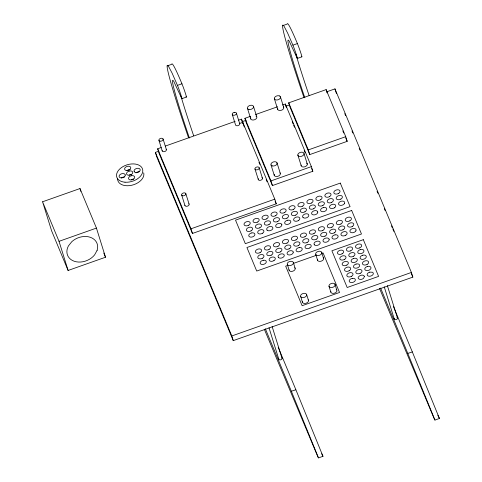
<?xml version="1.0" encoding="UTF-8"?>
<svg xmlns="http://www.w3.org/2000/svg" width="482" height="482" viewBox="0 0 482 482"><rect width="100%" height="100%" fill="white"/><g stroke="black" fill="none" stroke-linecap="round" stroke-linejoin="round"><path stroke-width="0.72" d="M278.21 347.305L295.834 389.631L295.424 389.926L291.345 391.221L265.347 328.772M393.475 306.624L412.285 351.806L411.875 352.101L407.796 353.39L380.593 288.055M129.164 175.056L130.236 174.605A3.175 2.036 -17.3 0 1 131.369 174.418M167.206 65.914L171.7 64.329A95.34 4.344 70.5 0 1 181.943 83.784A7.947 0.361 70.5 0 1 185.468 93.52A7.947 0.361 70.5 0 1 186.022 96.46M282.657 25.691L287.152 24.1A95.34 4.344 70.5 0 1 297.394 43.555A7.947 0.361 70.5 0 1 300.919 53.291A7.947 0.361 70.5 0 1 301.473 56.231M188.528 137.762A95.34 4.344 70.5 0 1 168.616 66.498L172.11 73.137L177.454 85.374L181.943 83.784M303.979 97.533A95.34 4.344 70.5 0 1 284.067 26.275L287.561 32.909L292.905 45.145L297.394 43.555M181.943 98.647L186.432 97.063M297.394 58.424L301.883 56.834M238.662 120.132L241.482 119.138L274.794 199.156L276.246 203.82L192.439 233.463L159.126 153.445L157.674 148.781L161.199 147.534M165.422 146.04L235.144 121.38M282.482 105.016L285.32 104.016L311.378 166.615L312.83 171.279L272.426 185.57L246.362 122.97L244.91 118.307L250.586 116.301M255.544 114.547L277.524 106.775M288.718 102.847L326.127 89.61L345.727 136.683L347.179 141.346L309.763 154.577L290.17 107.51L288.718 102.847L308.311 149.914L309.763 154.577M326.447 91.893L334.966 88.881L411.387 272.451L412.839 277.114L233.258 340.629L156.831 157.054L155.379 152.396L158.927 151.137M241.976 121.765L246.236 120.259M285.989 106.203L289.537 104.943M42.567 201.783L79.982 188.552L96.442 228.088L105.516 257.231L68.101 270.462L51.64 230.926L42.567 201.783L59.027 241.325L68.101 270.462M131.375 179.629L132.478 179.238A3.175 2.036 -17.3 0 1 133.604 179.123M308.311 149.914L345.727 136.683M59.027 241.325L96.442 228.088M244.91 118.307L270.974 180.907L311.378 166.615M157.674 148.781L190.986 228.799L274.794 199.156M287.784 265.407L285.663 266.16L302.124 305.696L339.539 292.466L323.079 252.923L321.669 253.424M293.43 263.413L316.728 255.171M155.379 152.396L231.806 335.966L411.387 272.451M264.335 329.284L318.096 457.334L318.494 457.9L322.982 456.309L295.834 389.631M379.461 288.272L434.547 419.509L434.945 420.075L439.433 418.484L412.285 351.806M439.433 418.484L437.843 415.249M322.982 456.309L321.693 453.743M317.457 259.726A3.175 2.036 -17.3 0 0 318.216 261.009L319.114 261.322A3.175 2.036 -17.3 0 0 322.362 260.593A3.175 2.036 -17.3 0 0 323.603 258.34L321.398 251.857A3.175 2.036 -17.3 0 0 318.512 251.345L317.415 251.737A3.175 2.036 -17.3 0 0 315.824 254.623L317.638 260.449M323.211 257.689L323.603 258.34M254.984 169.007L255.147 169.339A2.187 1.398 -17.3 0 0 257.798 169.622A2.187 1.398 -17.3 0 0 259.135 167.67A2.187 1.398 -17.3 0 0 256.719 167.043L256.189 167.248A2.187 1.398 -17.3 0 0 254.984 169.007L258.412 179.828A2.187 1.398 -17.3 0 0 261.479 179.9A2.187 1.398 -17.3 0 0 261.985 177.677M344.781 113.632L345.642 115.71M351.987 130.947L352.854 133.026M359.198 148.263L360.066 150.342M377.081 191.215L377.942 193.294M384.287 208.531L385.154 210.61M391.498 225.853L392.366 227.932M392.938 229.318L393.806 231.39M411.399 273.649L412.839 277.114M342.853 130.959L343.72 133.038M345.739 137.882L347.179 141.346M292.213 121.747L293.074 123.814M293.646 125.187L294.502 127.254M304.238 150.643L305.1 152.704M311.685 168.525L312.83 171.279M258.961 162.295L259.822 164.374M266.16 179.599L267.028 181.672M275.095 201.054L276.246 203.82M103.787 253.068L105.516 257.231M407.796 353.39L434.945 420.075M291.345 391.221L318.494 457.9M297.864 155.09L298.045 155.59A3.175 2.036 -17.3 0 0 301.774 156.204A3.175 2.036 -17.3 0 0 303.985 153.421A3.175 2.036 -17.3 0 0 300.641 152.312L299.852 152.577A3.175 2.036 -17.3 0 0 297.864 155.09L301.31 166.079A3.175 2.036 -17.3 0 0 305.666 166.417A3.175 2.036 -17.3 0 0 306.727 163.169M334.966 88.881L336.418 93.538M387.359 285.591L397.433 317.933M326.127 89.61L327.17 92.942M384.232 286.808L394.306 319.156M304.022 153.589L307.287 164.079M285.32 104.016L286.356 107.347M280.422 96.798L283.687 107.287M330.821 292.11L329.007 286.278A3.175 2.036 -17.3 0 1 331.273 283.518A3.175 2.036 -17.3 0 1 334.966 284.169L336.966 290.724A3.175 2.036 -17.3 0 1 335.195 292.881L334.092 293.273A3.175 2.036 -17.3 0 1 330.845 291.333M274.433 98.912L277.698 109.408M276.999 162.808L280.265 173.297M253.484 106.323L256.749 116.813M271.011 164.928L274.276 175.418M306.697 294.677L308.516 300.509M270.974 180.907L272.426 185.57M247.495 108.444L250.767 118.934M294.779 267.745A3.175 2.036 -17.3 0 1 293.436 270.932A3.175 2.036 -17.3 0 1 289.206 270.504L287.206 263.949A3.175 2.036 -17.3 0 1 288.977 261.792L290.08 261.401A3.175 2.036 -17.3 0 1 293.351 262.57L295.165 268.396M300.666 296.593A3.175 2.036 -17.3 0 0 304.25 297.394L305.305 296.912A3.175 2.036 -17.3 0 0 305.202 293.381A3.175 2.036 -17.3 0 0 300.539 295.852L302.479 302.419A3.175 2.036 -17.3 0 0 306.07 303.22L307.118 302.744A3.175 2.036 -17.3 0 0 308.185 299.834M259.177 167.784L262.443 178.274M244.266 127.001L242.814 122.344L239.626 123.47A2.187 1.398 -17.3 0 0 239.385 123.175M241.482 119.138L242.934 123.802M272.131 326.537L281.982 358.162M269.004 327.754L278.855 359.379M231.806 335.966L233.258 340.629M185.805 193.607L189.077 204.097M181.69 195.059L184.961 205.549M163.079 139.015L166.344 149.504M190.986 228.799L192.439 233.463M158.958 140.449L162.223 150.938M79.982 188.552L80.868 191.396M334.966 284.169L335.153 284.898A3.175 2.036 -17.3 0 1 333.381 287.055L332.279 287.447A3.175 2.036 -17.3 0 1 329.007 286.278M289.019 269.781L289.206 270.504M302.353 301.678L302.479 302.419M301.13 165.579A3.175 2.036 -17.3 0 1 301.154 165.031M258.25 179.503A2.187 1.398 -17.3 0 1 258.352 178.744M166.139 149.191A2.187 1.398 -17.3 0 1 164.808 151.523A2.187 1.398 -17.3 0 1 162.157 150.577M236.469 113.324A2.187 1.398 -17.3 0 1 235.029 115.035L234.487 115.204A2.187 1.398 -17.3 0 1 232.336 114.614M336.201 289.441A3.175 2.036 -17.3 0 1 336.779 290.001M321.789 252.514A3.175 2.036 -17.3 0 1 319.518 255.273A3.175 2.036 -17.3 0 1 315.824 254.623M293.351 262.57A3.175 2.036 -17.3 0 1 291.086 265.329A3.175 2.036 -17.3 0 1 287.393 264.678M250.773 117.849A3.175 2.036 -17.3 0 0 251.068 119.385L251.556 119.735A3.175 2.036 -17.3 0 0 256.743 117.897L256.852 117.337A3.175 2.036 -17.3 0 0 255.954 116.017M283.38 106.835A3.175 2.036 -17.3 0 1 281.078 110.354A3.175 2.036 -17.3 0 1 277.71 108.323M279.958 172.845A3.175 2.036 -17.3 0 1 277.656 176.364A3.175 2.036 -17.3 0 1 274.288 174.333M143.714 172.833A13.508 8.646 -17.3 0 1 131.676 185.269A13.508 8.646 -17.3 0 1 117.59 178.714M135.978 172.887A3.175 2.036 -17.3 0 1 139.129 171.773M126.965 170.495A3.175 2.036 -17.3 0 1 130.218 169.766M121.217 178.009A3.175 2.036 -17.3 0 1 124.434 177.081M188.866 203.784A2.187 1.398 -17.3 0 1 187.558 206.115A2.187 1.398 -17.3 0 1 184.889 205.193M304.847 97.774A79.452 3.621 70.5 0 1 289.17 41.072L296.538 56.798A7.947 0.361 70.5 0 0 296.683 55.677A7.947 0.361 70.5 0 0 292.905 45.145M309.095 95.478A79.452 3.621 70.5 0 1 295.906 54.171M281.801 357.933A1.687 1.078 -17.3 0 1 280.91 359.741L280.488 359.867A1.687 1.078 -17.3 0 1 278.819 358.813M396.975 317.53A1.687 1.078 -17.3 0 1 396.361 319.512L395.939 319.638A1.687 1.078 -17.3 0 1 394.415 318.289M189.396 138.003A79.452 3.621 70.5 0 1 173.719 81.301L181.087 97.027A7.947 0.361 70.5 0 0 181.232 95.906A7.947 0.361 70.5 0 0 177.454 85.374M193.643 135.707A79.452 3.621 70.5 0 1 181.015 96.334M364.338 276.548L363.627 278.198A3.175 2.036 -17.3 0 1 360.813 279.421L359.265 279.229L358.313 278.451A3.175 2.036 -17.3 0 1 358.427 276.921L360.012 275.577L361.789 275.12A3.175 2.036 -17.3 0 1 364.32 276.451L364.338 276.548M97.111 250.327L94.623 254.864A15.888 12.189 -22.6 0 1 74.258 261.262A15.888 12.189 -22.6 0 1 68.438 245.904L71.818 241.669A15.888 12.189 -22.6 0 1 90.285 237.289A15.888 12.189 -22.6 0 1 97.111 250.327M344.479 203.518L343.865 204.272A3.175 2.036 -17.3 0 1 338.954 204.766L338.569 204.109A3.175 2.036 -17.3 0 1 341.973 201.09A3.175 2.036 -17.3 0 1 344.479 203.518M355.873 230.89L355.258 231.643A3.175 2.036 -17.3 0 1 350.348 232.131L349.962 231.481A3.175 2.036 -17.3 0 1 352.228 228.715L353.366 228.462A3.175 2.036 -17.3 0 1 355.873 230.89M262.545 233.234L261.503 233.722A3.175 2.036 -17.3 0 1 257.87 232.987L257.719 232.252A3.175 2.036 -17.3 0 1 259.569 230.113L260.678 229.745A3.175 2.036 -17.3 0 1 263.515 230.324L263.871 230.986A3.175 2.036 -17.3 0 1 262.545 233.234M298.46 220.527L297.418 221.021A3.175 2.036 -17.3 0 1 293.785 220.286L293.634 219.551A3.175 2.036 -17.3 0 1 295.484 217.412L296.593 217.045A3.175 2.036 -17.3 0 1 299.43 217.617L299.792 218.286A3.175 2.036 -17.3 0 1 298.46 220.527M334.381 207.826L333.339 208.32A3.175 2.036 -17.3 0 1 329.706 207.579L329.549 206.844A3.175 2.036 -17.3 0 1 331.405 204.711L332.508 204.338A3.175 2.036 -17.3 0 1 335.352 204.916L335.707 205.585A3.175 2.036 -17.3 0 1 334.381 207.826M273.939 260.599L272.896 261.093A3.175 2.036 -17.3 0 1 269.263 260.358L269.113 259.623A3.175 2.036 -17.3 0 1 270.962 257.484L272.071 257.117A3.175 2.036 -17.3 0 1 274.909 257.695L275.27 258.358A3.175 2.036 -17.3 0 1 273.939 260.599M309.86 247.899L308.817 248.393A3.175 2.036 -17.3 0 1 305.178 247.652L305.028 246.917A3.175 2.036 -17.3 0 1 306.877 244.784L307.986 244.416A3.175 2.036 -17.3 0 1 310.83 244.989L311.185 245.657A3.175 2.036 -17.3 0 1 309.86 247.899M345.775 235.198L344.732 235.686A3.175 2.036 -17.3 0 1 341.099 234.951L340.943 234.216A3.175 2.036 -17.3 0 1 342.798 232.077L343.907 231.709A3.175 2.036 -17.3 0 1 346.745 232.288L347.1 232.951A3.175 2.036 -17.3 0 1 345.775 235.198M353.529 258.479L352.487 258.967A3.175 2.036 -17.3 0 0 351.288 261.563A3.175 2.036 -17.3 0 0 354.354 262.455L355.463 262.088A3.175 2.036 -17.3 0 0 357.162 259.22A3.175 2.036 -17.3 0 0 353.529 258.479M353.487 256.237L352.426 256.701A3.175 2.036 -17.3 0 1 348.89 255.834A3.175 2.036 -17.3 0 1 350.769 252.984L351.89 252.652A3.175 2.036 -17.3 0 1 354.854 253.653A3.175 2.036 -17.3 0 1 353.487 256.237M129.146 171.104L128.073 171.556A3.175 2.036 -17.3 0 0 126.561 173.773L126.85 174.466A3.175 2.036 -17.3 0 0 129.586 175.177L130.706 174.858A3.175 2.036 -17.3 0 0 132.64 172.02A3.175 2.036 -17.3 0 0 129.146 171.104M248.7 225.215L247.628 225.66A3.175 2.036 -17.3 0 1 244.133 224.751A3.175 2.036 -17.3 0 1 246.067 221.913L247.188 221.587A3.175 2.036 -17.3 0 1 250.116 222.63A3.175 2.036 -17.3 0 1 248.7 225.215M257.677 222.033L256.611 222.485A3.175 2.036 -17.3 0 1 253.098 220.557A3.175 2.036 -17.3 0 1 257.942 218.509A3.175 2.036 -17.3 0 1 257.677 222.033M266.654 218.858L265.588 219.31A3.175 2.036 -17.3 0 1 262.094 218.4A3.175 2.036 -17.3 0 1 264.028 215.562L265.148 215.237A3.175 2.036 -17.3 0 1 268.076 216.279A3.175 2.036 -17.3 0 1 266.654 218.858M275.638 215.683L274.565 216.135A3.175 2.036 -17.3 0 1 271.053 214.207A3.175 2.036 -17.3 0 1 275.903 212.158A3.175 2.036 -17.3 0 1 275.638 215.683M284.615 212.508L283.549 212.96A3.175 2.036 -17.3 0 1 280.048 212.044A3.175 2.036 -17.3 0 1 281.988 209.212L283.109 208.887A3.175 2.036 -17.3 0 1 286.037 209.929A3.175 2.036 -17.3 0 1 284.615 212.508M293.592 209.333L292.526 209.784A3.175 2.036 -17.3 0 1 289.013 207.856A3.175 2.036 -17.3 0 1 293.863 205.808A3.175 2.036 -17.3 0 1 293.592 209.333M302.576 206.157L301.503 206.609A3.175 2.036 -17.3 0 1 298.009 205.694A3.175 2.036 -17.3 0 1 299.943 202.862L301.063 202.536A3.175 2.036 -17.3 0 1 303.991 203.579A3.175 2.036 -17.3 0 1 302.576 206.157M311.553 202.982L310.486 203.434A3.175 2.036 -17.3 0 1 306.974 201.5A3.175 2.036 -17.3 0 1 311.818 199.458A3.175 2.036 -17.3 0 1 311.553 202.982M320.53 199.807L319.464 200.259A3.175 2.036 -17.3 0 1 315.963 199.343A3.175 2.036 -17.3 0 1 317.903 196.505L319.024 196.186A3.175 2.036 -17.3 0 1 321.952 197.228A3.175 2.036 -17.3 0 1 320.53 199.807M329.513 196.632L328.441 197.084A3.175 2.036 -17.3 0 1 324.928 195.15A3.175 2.036 -17.3 0 1 329.778 193.101A3.175 2.036 -17.3 0 1 329.513 196.632M338.491 193.457L337.424 193.903A3.175 2.036 -17.3 0 1 333.924 192.993A3.175 2.036 -17.3 0 1 335.858 190.155L336.984 189.83A3.175 2.036 -17.3 0 1 339.912 190.872A3.175 2.036 -17.3 0 1 338.491 193.457M251.05 230.86L249.983 231.312A3.175 2.036 -17.3 0 1 246.483 230.396A3.175 2.036 -17.3 0 1 248.423 227.564L249.543 227.239A3.175 2.036 -17.3 0 1 252.472 228.281A3.175 2.036 -17.3 0 1 251.05 230.86M269.01 224.51L267.938 224.961A3.175 2.036 -17.3 0 1 264.443 224.046A3.175 2.036 -17.3 0 1 266.377 221.208L267.498 220.889A3.175 2.036 -17.3 0 1 270.426 221.931A3.175 2.036 -17.3 0 1 269.01 224.51M286.965 218.159L285.898 218.611A3.175 2.036 -17.3 0 1 282.398 217.695A3.175 2.036 -17.3 0 1 284.338 214.858L285.458 214.538A3.175 2.036 -17.3 0 1 288.387 215.575A3.175 2.036 -17.3 0 1 286.965 218.159M304.925 211.803L303.859 212.255A3.175 2.036 -17.3 0 1 300.358 211.345A3.175 2.036 -17.3 0 1 302.292 208.507L303.419 208.182A3.175 2.036 -17.3 0 1 306.347 209.224A3.175 2.036 -17.3 0 1 304.925 211.803M322.886 205.453L321.813 205.904A3.175 2.036 -17.3 0 1 318.319 204.989A3.175 2.036 -17.3 0 1 320.253 202.157L321.373 201.831A3.175 2.036 -17.3 0 1 324.302 202.874A3.175 2.036 -17.3 0 1 322.886 205.453M340.84 199.102L339.774 199.554A3.175 2.036 -17.3 0 1 336.273 198.638A3.175 2.036 -17.3 0 1 338.213 195.806L339.334 195.481A3.175 2.036 -17.3 0 1 342.262 196.523A3.175 2.036 -17.3 0 1 340.84 199.102M260.093 252.58L259.027 253.032A3.175 2.036 -17.3 0 1 255.526 252.116A3.175 2.036 -17.3 0 1 257.46 249.284L258.587 248.959A3.175 2.036 -17.3 0 1 261.515 250.001A3.175 2.036 -17.3 0 1 260.093 252.58M269.07 249.405L268.004 249.857A3.175 2.036 -17.3 0 1 264.491 247.929A3.175 2.036 -17.3 0 1 269.342 245.88A3.175 2.036 -17.3 0 1 269.07 249.405M278.054 246.23L276.981 246.682A3.175 2.036 -17.3 0 1 273.487 245.766A3.175 2.036 -17.3 0 1 275.421 242.934L276.541 242.609A3.175 2.036 -17.3 0 1 279.47 243.651A3.175 2.036 -17.3 0 1 278.054 246.23M287.031 243.055L285.959 243.506A3.175 2.036 -17.3 0 1 282.452 241.572A3.175 2.036 -17.3 0 1 287.296 239.53A3.175 2.036 -17.3 0 1 287.031 243.055M296.008 239.879L294.942 240.331A3.175 2.036 -17.3 0 1 291.441 239.415A3.175 2.036 -17.3 0 1 293.381 236.578L294.502 236.258A3.175 2.036 -17.3 0 1 297.43 237.301A3.175 2.036 -17.3 0 1 296.008 239.879M304.986 236.704L303.919 237.156A3.175 2.036 -17.3 0 1 300.407 235.222A3.175 2.036 -17.3 0 1 305.257 233.174A3.175 2.036 -17.3 0 1 304.986 236.704M313.969 233.529L312.896 233.975A3.175 2.036 -17.3 0 1 309.402 233.065A3.175 2.036 -17.3 0 1 311.336 230.227L312.463 229.902A3.175 2.036 -17.3 0 1 315.385 230.944A3.175 2.036 -17.3 0 1 313.969 233.529M322.946 230.354L321.88 230.8A3.175 2.036 -17.3 0 1 318.367 228.872A3.175 2.036 -17.3 0 1 323.211 226.823A3.175 2.036 -17.3 0 1 322.946 230.354M331.923 227.173L330.857 227.625A3.175 2.036 -17.3 0 1 327.362 226.715A3.175 2.036 -17.3 0 1 329.296 223.877L330.417 223.552A3.175 2.036 -17.3 0 1 333.345 224.594A3.175 2.036 -17.3 0 1 331.923 227.173M340.907 223.997L339.834 224.449A3.175 2.036 -17.3 0 1 336.322 222.521A3.175 2.036 -17.3 0 1 341.172 220.473A3.175 2.036 -17.3 0 1 340.907 223.997M349.884 220.822L348.817 221.274A3.175 2.036 -17.3 0 1 345.317 220.358A3.175 2.036 -17.3 0 1 347.257 217.527L348.378 217.201A3.175 2.036 -17.3 0 1 351.306 218.244A3.175 2.036 -17.3 0 1 349.884 220.822M262.443 258.232L261.377 258.683A3.175 2.036 -17.3 0 1 257.876 257.768A3.175 2.036 -17.3 0 1 259.816 254.93L260.937 254.61A3.175 2.036 -17.3 0 1 263.865 255.653A3.175 2.036 -17.3 0 1 262.443 258.232M280.404 251.875L279.331 252.327A3.175 2.036 -17.3 0 1 275.837 251.417A3.175 2.036 -17.3 0 1 277.771 248.579L278.897 248.254A3.175 2.036 -17.3 0 1 281.825 249.296A3.175 2.036 -17.3 0 1 280.404 251.875M298.358 245.525L297.292 245.977A3.175 2.036 -17.3 0 1 293.797 245.067A3.175 2.036 -17.3 0 1 295.731 242.229L296.852 241.904A3.175 2.036 -17.3 0 1 299.78 242.946A3.175 2.036 -17.3 0 1 298.358 245.525M316.319 239.174L315.252 239.626A3.175 2.036 -17.3 0 1 311.752 238.71A3.175 2.036 -17.3 0 1 313.692 235.879L314.812 235.553A3.175 2.036 -17.3 0 1 317.74 236.596A3.175 2.036 -17.3 0 1 316.319 239.174M334.279 232.824L333.207 233.276A3.175 2.036 -17.3 0 1 329.712 232.36A3.175 2.036 -17.3 0 1 331.646 229.522L332.767 229.203A3.175 2.036 -17.3 0 1 335.695 230.245A3.175 2.036 -17.3 0 1 334.279 232.824M352.234 226.474L351.167 226.926A3.175 2.036 -17.3 0 1 347.667 226.01A3.175 2.036 -17.3 0 1 349.607 223.172L350.727 222.853A3.175 2.036 -17.3 0 1 353.655 223.895A3.175 2.036 -17.3 0 1 352.234 226.474M342.118 253.791L341.045 254.243A3.175 2.036 -17.3 0 1 337.551 253.327A3.175 2.036 -17.3 0 1 339.485 250.495A3.175 2.036 -17.3 0 1 343.341 250.881L343.63 251.574A3.175 2.036 -17.3 0 1 342.118 253.791M360.349 249.592L359.277 250.044A3.175 2.036 -17.3 0 0 357.861 252.628A3.175 2.036 -17.3 0 0 360.789 253.665L361.91 253.345A3.175 2.036 -17.3 0 0 363.844 250.507A3.175 2.036 -17.3 0 0 360.349 249.592M344.467 259.443L343.395 259.888A3.175 2.036 -17.3 0 1 339.9 258.979A3.175 2.036 -17.3 0 1 341.834 256.141L342.961 255.815A3.175 2.036 -17.3 0 1 345.889 256.858A3.175 2.036 -17.3 0 1 344.467 259.443M362.699 255.243L361.633 255.695A3.175 2.036 -17.3 0 0 360.211 258.274A3.175 2.036 -17.3 0 0 363.139 259.316L364.259 258.991A3.175 2.036 -17.3 0 0 366.193 256.159A3.175 2.036 -17.3 0 0 362.699 255.243M346.817 265.088L345.751 265.54A3.175 2.036 -17.3 0 1 342.25 264.624A3.175 2.036 -17.3 0 1 344.19 261.792L345.311 261.467A3.175 2.036 -17.3 0 1 348.239 262.509A3.175 2.036 -17.3 0 1 346.817 265.088M356.071 264.07L355.005 264.516A3.175 2.036 -17.3 0 0 353.583 267.1A3.175 2.036 -17.3 0 0 356.511 268.143L357.632 267.817A3.175 2.036 -17.3 0 0 359.566 264.98A3.175 2.036 -17.3 0 0 356.071 264.07M349.167 270.733L348.1 271.185A3.175 2.036 -17.3 0 1 344.606 270.275A3.175 2.036 -17.3 0 1 346.54 267.438L347.661 267.112A3.175 2.036 -17.3 0 1 350.589 268.155A3.175 2.036 -17.3 0 1 349.167 270.733M367.109 264.413L366.037 264.859A3.175 2.036 -17.3 0 1 362.542 263.949A3.175 2.036 -17.3 0 1 364.476 261.111L365.597 260.786A3.175 2.036 -17.3 0 1 368.332 261.503L368.622 262.196A3.175 2.036 -17.3 0 1 367.109 264.413M367.374 266.48L366.308 266.932A3.175 2.036 -17.3 0 0 364.886 269.51A3.175 2.036 -17.3 0 0 367.814 270.553L368.935 270.227A3.175 2.036 -17.3 0 0 370.875 267.389A3.175 2.036 -17.3 0 0 367.374 266.48M351.492 276.325L350.426 276.776A3.175 2.036 -17.3 0 1 346.932 275.861A3.175 2.036 -17.3 0 1 348.866 273.023L349.986 272.704A3.175 2.036 -17.3 0 1 352.722 273.415L353.011 274.107A3.175 2.036 -17.3 0 1 351.492 276.325M369.73 272.125L368.658 272.577A3.175 2.03 -17.3 0 0 367.712 275.746A3.175 2.03 -17.3 0 0 372.212 275.349A3.175 2.03 -17.3 0 0 372.441 272.246L369.73 272.125M129.007 170.025L127.911 170.417A3.175 2.036 -17.3 0 1 124.76 168.212A3.175 2.036 -17.3 0 1 129.748 166.447A3.175 2.036 -17.3 0 1 129.007 170.025M131.387 175.743L130.291 176.129A3.175 2.036 -17.3 0 0 129.544 179.708A3.175 2.036 -17.3 0 0 134.538 177.942A3.175 2.036 -17.3 0 0 131.387 175.743M340.28 183.094L235.523 220.141L245.32 243.675L350.077 206.627L340.28 183.094M259.774 227.817L258.677 228.209A3.175 2.036 -17.3 0 1 255.526 226.004A3.175 2.036 -17.3 0 1 260.521 224.238A3.175 2.036 -17.3 0 1 259.774 227.817M277.734 221.467L276.638 221.859A3.175 2.036 -17.3 0 1 273.487 219.653A3.175 2.036 -17.3 0 1 278.476 217.888A3.175 2.036 -17.3 0 1 277.734 221.467M295.695 215.117L294.592 215.508A3.175 2.036 -17.3 0 1 291.447 213.303A3.175 2.036 -17.3 0 1 296.436 211.538A3.175 2.036 -17.3 0 1 295.695 215.117M313.649 208.766L312.553 209.152A3.175 2.036 -17.3 0 1 309.402 206.953A3.175 2.036 -17.3 0 1 314.391 205.187A3.175 2.036 -17.3 0 1 313.649 208.766M331.61 202.416L330.507 202.802A3.175 2.036 -17.3 0 1 327.362 200.602A3.175 2.036 -17.3 0 1 332.351 198.837A3.175 2.036 -17.3 0 1 331.61 202.416M351.673 210.459L246.917 247.513L256.719 271.047L361.476 233.999L351.673 210.459M271.173 255.189L270.071 255.581A3.175 2.036 -17.3 0 1 266.92 253.375A3.175 2.036 -17.3 0 1 271.914 251.61A3.175 2.036 -17.3 0 1 271.173 255.189M289.128 248.839L288.031 249.224A3.175 2.036 -17.3 0 1 284.88 247.025A3.175 2.036 -17.3 0 1 289.869 245.26A3.175 2.036 -17.3 0 1 289.128 248.839M307.088 242.488L305.986 242.874A3.175 2.036 -17.3 0 1 302.841 240.675A3.175 2.036 -17.3 0 1 307.829 238.909A3.175 2.036 -17.3 0 1 307.088 242.488M325.043 236.132L323.946 236.523A3.175 2.036 -17.3 0 1 320.795 234.318A3.175 2.036 -17.3 0 1 325.79 232.553A3.175 2.036 -17.3 0 1 325.043 236.132M343.003 229.781L341.907 230.173A3.175 2.036 -17.3 0 1 338.756 227.968A3.175 2.036 -17.3 0 1 343.744 226.203A3.175 2.036 -17.3 0 1 343.003 229.781M363.32 239.668L331.893 250.785L347.179 287.501L378.605 276.385L363.32 239.668M360.223 273.282L359.12 273.674A3.175 2.036 -17.3 0 1 356.24 273.161L355.849 272.505A3.175 2.036 -17.3 0 1 358.12 269.745A3.175 2.036 -17.3 0 1 361.807 270.396A3.175 2.036 -17.3 0 1 360.223 273.282M234.21 112.39L233.662 112.559A2.187 1.398 -17.3 0 0 232.228 114.264L235.602 125.103A2.187 1.398 -17.3 0 0 237.753 125.694L238.301 125.525A2.187 1.398 -17.3 0 0 239.735 123.814L236.361 112.975A2.187 1.398 -17.3 0 0 234.21 112.39M323.705 207.495L322.591 207.82A3.157 2.024 -17.3 0 0 320.693 210.646A3.157 2.024 -17.3 0 0 324.187 211.538A3.157 2.024 -17.3 0 0 326.73 208.875L326.435 208.194A3.157 2.024 -17.3 0 0 323.705 207.495M287.79 220.202L286.676 220.527A3.157 2.024 -17.3 0 0 284.778 223.353A3.157 2.024 -17.3 0 0 288.266 224.238A3.157 2.024 -17.3 0 0 290.809 221.581L290.519 220.895A3.157 2.024 -17.3 0 0 287.79 220.202M251.869 232.902L250.754 233.228A3.157 2.024 -17.3 0 0 248.857 236.053A3.157 2.024 -17.3 0 0 252.351 236.939A3.157 2.024 -17.3 0 0 254.894 234.282L254.598 233.595A3.157 2.024 -17.3 0 0 251.869 232.902M335.098 234.867L333.984 235.192A3.157 2.024 -17.3 0 0 332.086 238.018A3.157 2.024 -17.3 0 0 335.58 238.903A3.157 2.024 -17.3 0 0 338.123 236.246L337.828 235.559A3.157 2.024 -17.3 0 0 335.098 234.867M299.183 247.567L298.069 247.899A3.157 2.024 -17.3 0 0 296.171 250.718A3.157 2.024 -17.3 0 0 299.665 251.61A3.157 2.024 -17.3 0 0 302.208 248.947L301.913 248.266A3.157 2.024 -17.3 0 0 299.183 247.567M263.268 260.274L262.154 260.599A3.157 2.024 -17.3 0 0 260.256 263.425A3.157 2.024 -17.3 0 0 263.744 264.311A3.157 2.024 -17.3 0 0 266.287 261.654L265.998 260.967A3.157 2.024 -17.3 0 0 263.268 260.274M352.318 278.367L351.203 278.692A3.157 2.024 -17.3 0 0 349.305 281.518A3.157 2.024 -17.3 0 0 352.8 282.404A3.157 2.024 -17.3 0 0 355.342 279.747L355.047 279.06A3.157 2.024 -17.3 0 0 352.318 278.367M359.65 247.917L358.53 248.242A3.175 2.036 -17.3 0 1 355.794 247.525L355.505 246.832A3.175 2.036 -17.3 0 1 358.09 244.169A3.175 2.036 -17.3 0 1 361.584 245.079A3.175 2.036 -17.3 0 1 359.65 247.917M350.474 250.911L349.348 251.212A3.175 2.036 -17.3 0 1 346.678 250.423L346.431 249.718A3.175 2.036 -17.3 0 1 348.57 247.272A3.175 2.036 -17.3 0 1 352.089 247.477L352.541 248.103A3.175 2.036 -17.3 0 1 350.474 250.911M279.626 95.996L278.988 95.773A3.175 2.036 -17.3 0 0 274.348 98.208A3.175 2.036 -17.3 0 0 278.469 99.641A3.175 2.036 -17.3 0 0 279.626 95.996M303.039 217.466L302.648 216.816A3.175 2.036 -17.3 0 1 304.919 214.05A3.175 2.036 -17.3 0 1 308.613 214.707L308.799 215.43A3.175 2.036 -17.3 0 1 306.486 217.816A3.175 2.036 -17.3 0 1 303.039 217.466M314.433 244.838L314.047 244.181A3.175 2.036 -17.3 0 1 316.312 241.422A3.175 2.036 -17.3 0 1 320.006 242.072L320.193 242.801A3.175 2.036 -17.3 0 1 317.879 245.187A3.175 2.036 -17.3 0 1 314.433 244.838M267.124 230.167L266.733 229.516A3.175 2.036 -17.3 0 1 269.004 226.751A3.175 2.036 -17.3 0 1 272.698 227.408L272.878 228.131A3.175 2.036 -17.3 0 1 270.571 230.517A3.175 2.036 -17.3 0 1 267.124 230.167M278.518 257.539L278.126 256.888A3.175 2.036 -17.3 0 1 280.397 254.122A3.175 2.036 -17.3 0 1 284.091 254.779L284.272 255.502A3.175 2.036 -17.3 0 1 281.964 257.888A3.175 2.036 -17.3 0 1 278.518 257.539M317.771 212.062L317.481 211.369A3.175 2.036 -17.3 0 0 312.378 211.773A3.175 2.036 -17.3 0 0 313.68 214.912A3.175 2.036 -17.3 0 0 317.771 212.062M329.164 239.434L328.875 238.741A3.175 2.036 -17.3 0 0 323.771 239.144A3.175 2.036 -17.3 0 0 325.079 242.283A3.175 2.036 -17.3 0 0 329.164 239.434M281.85 224.763L281.566 224.076A3.175 2.036 -17.3 0 0 276.457 224.473A3.175 2.036 -17.3 0 0 277.765 227.612A3.175 2.036 -17.3 0 0 281.85 224.763M293.249 252.134L292.96 251.441A3.175 2.036 -17.3 0 0 287.856 251.845A3.175 2.036 -17.3 0 0 289.158 254.984A3.175 2.036 -17.3 0 0 293.249 252.134M125.254 175.032L124.965 174.339A3.175 2.036 -17.3 0 0 119.861 174.743A3.175 2.036 -17.3 0 0 121.169 177.882A3.175 2.036 -17.3 0 0 125.254 175.032M134.225 171.658L134.038 170.935A3.175 2.036 -17.3 0 1 138.394 168.302A3.175 2.036 -17.3 0 1 139.238 171.592A3.175 2.036 -17.3 0 1 134.225 171.658M159.928 141.16A2.187 1.398 -17.3 0 0 163.145 139.376A2.187 1.398 -17.3 0 0 159.976 138.659A2.187 1.398 -17.3 0 0 159.928 141.16M272.444 165.947A3.175 2.036 -17.3 0 0 277.096 163.332A3.175 2.036 -17.3 0 0 272.475 162.326A3.175 2.036 -17.3 0 0 272.444 165.947M248.929 109.462A3.175 2.036 -17.3 0 0 253.586 106.847A3.175 2.036 -17.3 0 0 248.959 105.841A3.175 2.036 -17.3 0 0 248.929 109.462M125.019 182.208A13.508 8.646 -17.3 0 0 142.624 169.339A13.508 8.646 -17.3 0 0 121.307 167.688A13.508 8.646 -17.3 0 0 125.019 182.208M182.678 195.764A2.187 1.398 -17.3 0 0 185.877 193.963A2.187 1.398 -17.3 0 0 182.696 193.27A2.187 1.398 -17.3 0 0 182.678 195.764"/></g></svg>
